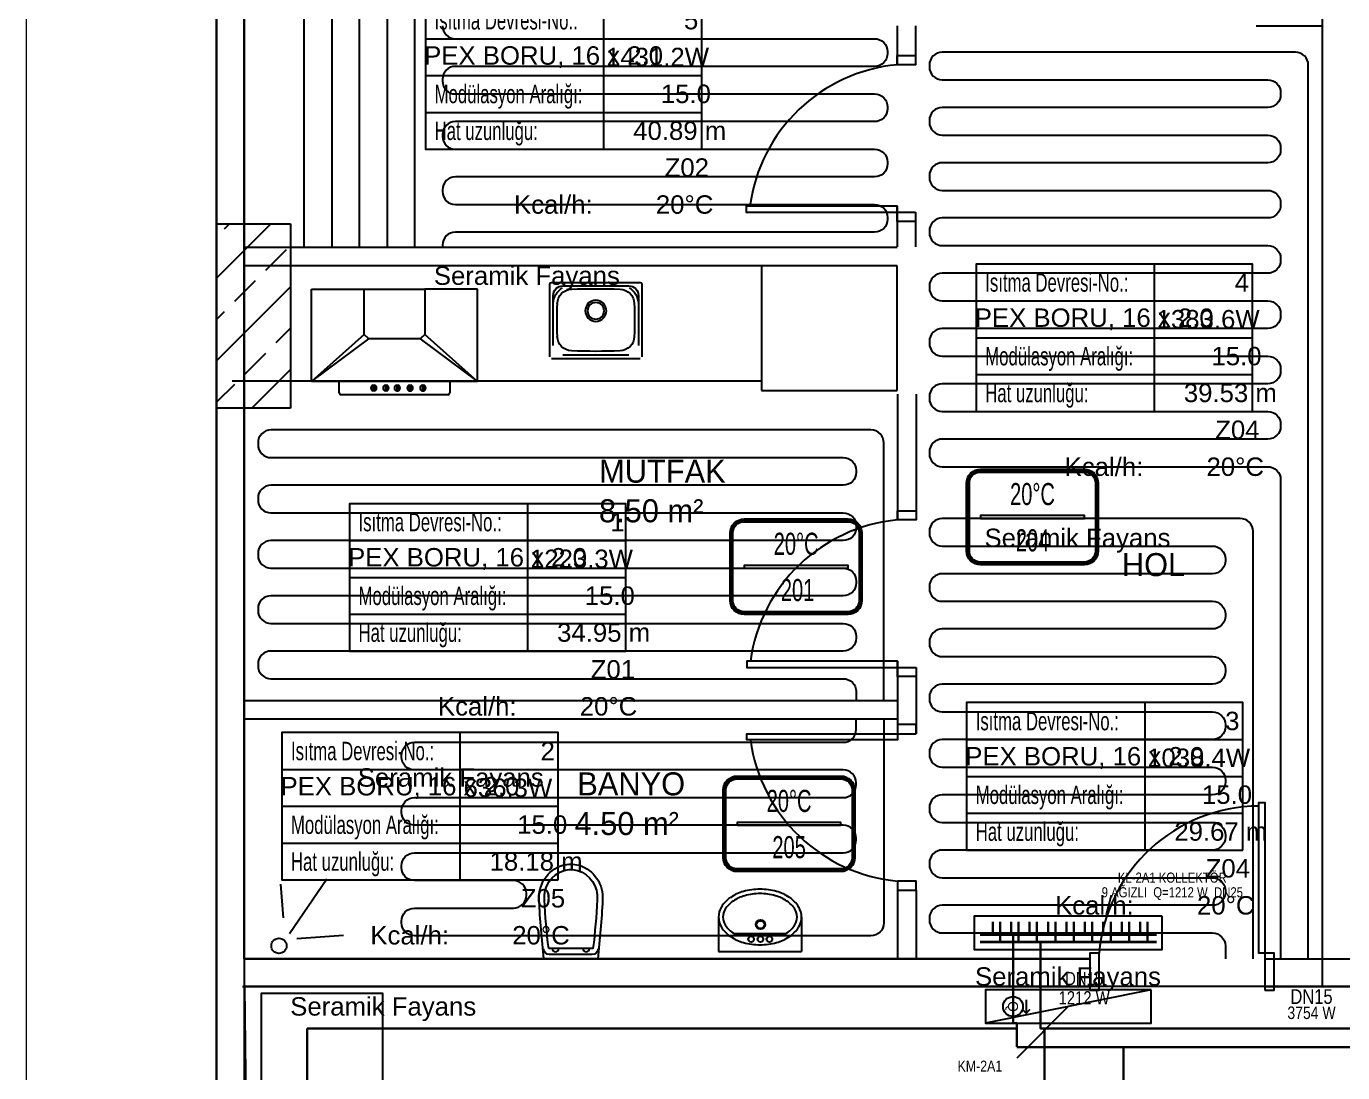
# Model space of a CAD drawing. Header units: centimetres. Extents: x 247996 to 315152, y -468471 to -440326.
# Drawn here: x 286969 to 287683, y -441789 to -441221 of the extents above; entities that cross this region are included whole.
import ezdxf
from ezdxf.enums import TextEntityAlignment as Align

# ---------------------------------------------------------------- set-up
doc = ezdxf.new("R2010")
doc.units = ezdxf.units.CM
doc.linetypes.add('ISITMA DONUS HATTI', pattern=[1.66, 1.57, -0.02, -0.07])
for name, color, linetype, lineweight in [('SCOTT-ANTED', 144, 'CONTINUOUS', 0), ('SCOTT-MTY-ISITMA-CAP', 41, 'CONTINUOUS', 30), ('SCOTT-MTY-ISITMA-DONUS-BORU', 30, 'ISITMA DONUS HATTI', 30), ('SCOTT-MTY-ISITMA-GIDIS-BORU', 10, 'CONTINUOUS', 30)]:
    doc.layers.add(name, color=color, linetype=linetype, lineweight=lineweight)
for name, color, linetype in [('SCOTT-MKDU0', 50, 'CONTINUOUS'), ('SCOTT-MTY-ISIKAYBIMAHAL', 2, 'CONTINUOUS'), ('SCOTT-MTY-KALORIMETRE', 6, 'Continuous'), ('SCOTT-MTY-KOLLETÖR', 7, 'CONTINUOUS'), ('SCOTT-MTY-PEX-BORU', 1, 'CONTINUOUS'), ('SCOTT-MTY-RADYATÖR', 2, 'CONTINUOUS'), ('SCOTT-MTY-SAYAC', 3, 'Continuous'), ('SCOTT-MTY-TES-SAFT', 8, 'Continuous'), ('SCOTT-MTY-VANA', 1, 'Continuous')]:
    doc.layers.add(name, color=color, linetype=linetype)
doc.styles.add('MtXpl_Comic_Sans_MS', font='comic.ttf')
doc.styles.add('MTYCAPLT', font='arial.ttf')
doc.styles.add('ROTAS', font='arial.ttf')

# ---------------------------------------------------------------- blocks, each defined once
blk = doc.blocks.new('T-DOLAP')
blk.add_line((-45, -9), (45, 9))
blk.add_lwpolyline([(-45, -9), (45, -9), (45, 9), (-45, 9)], close=True)
blk = doc.blocks.new('T-KALORIMETRE')
for p, q in [((-10, 0), (-6, 0)), ((6, 0), (10, 0))]:
    blk.add_line(p, q)
blk.add_lwpolyline([(-4, 8), (4, 8), (2, 10), (4, 8), (2, 6)])
blk.add_circle((0, 0), 6)
at = {"style": 'ROTAS'}
blk.add_text('Q', height=6, dxfattribs=at).set_placement((0, 0), align=Align.MIDDLE_CENTER)
blk = doc.blocks.new('MTY-RADYATOR MAHAL0')
at = {"layer": 'SCOTT-MTY-ISIKAYBIMAHAL', "color": 2}
for points in [[(-35.71, 18.44), (-35.71, -18.44, 0.414214), (-28.21, -25.94), (28.21, -25.94, 0.414214), (35.71, -18.44), (35.71, 18.44, 0.414214), (28.21, 25.94), (-28.21, 25.94, 0.414214)], [(-34.21, 18.44), (-34.21, -18.44, 0.414214), (-28.21, -24.44), (28.21, -24.44, 0.414214), (34.21, -18.44), (34.21, 18.44, 0.414214), (28.21, 24.44), (-28.21, 24.44, 0.414214)]]:
    blk.add_lwpolyline(points, format="xyb", close=True, dxfattribs=at)
at = {"layer": 'SCOTT-MTY-ISIKAYBIMAHAL', "color": 4}
for points in [[(-35.21, 18.44), (-35.21, -18.44, 0.414214), (-28.21, -25.44), (28.21, -25.44, 0.414214), (35.21, -18.44), (35.21, 18.44, 0.414214), (28.21, 25.44), (-28.21, 25.44, 0.414214)], [(-34.71, 18.44), (-34.71, -18.44, 0.414214), (-28.21, -24.94), (28.21, -24.94, 0.414214), (34.71, -18.44), (34.71, 18.44, 0.414214), (28.21, 24.94), (-28.21, 24.94, 0.414214)]]:
    blk.add_lwpolyline(points, format="xyb", close=True, dxfattribs=at)
at = {"layer": 'SCOTT-MTY-ISIKAYBIMAHAL', "color": 2}
blk.add_lwpolyline([(-28.21, 0.75), (28.21, 0.75), (28.21, -0.75), (-28.21, -0.75)], close=True, dxfattribs=at)
at = {"layer": 'SCOTT-MTY-ISIKAYBIMAHAL', "color": 1, "style": 'MTYCAPLT', "width": 0.65}
for tag, p in [('MAHAL_001', (-14.86, 29.85)), ('NO_001', (-8.34, 6.72))]:
    blk.add_attdef(tag, p, '', height=12, rotation=359.99998, dxfattribs=at)
at = {"layer": 'SCOTT-MTY-ISIKAYBIMAHAL', "color": 4, "style": 'MTYCAPLT', "width": 0.65}
for tag, p in [('DERECE_001', (-22.83, -18.47)), ('ISIKAYBI_001', (-22.73, -41.1))]:
    blk.add_attdef(tag, p, '', height=12, rotation=359.99998, dxfattribs=at)
blk.add_attdef('ALAN', text='', height=12, rotation=359.99998, dxfattribs=at).set_placement((0, -50), align=Align.MIDDLE_CENTER)
blk = doc.blocks.new('MTY-ETIKET')
at = {"layer": 'SCOTT-MTY-RADYATÖR'}
for p, q in [((2.687, 0), (2.687, 8)), ((-7, 6), (8, 6)), ((-7, 4), (8, 4)), ((-7, 2), (8, 2))]:
    blk.add_line(p, q, dxfattribs=at)
blk.add_lwpolyline([(8, 0), (8, 8), (-7, 8), (-7, 0)], close=True, dxfattribs=at)
at = {"layer": 'SCOTT-MTY-RADYATÖR', "style": 'MTYCAPLT', "width": 0.65}
for s, p in [('Isıtma Devresi-No.:', (-6.5, 7)), ('Modülasyon Aralığı:', (-6.5, 3)), ('Hat uzunluğu:', (-6.5, 1))]:
    blk.add_text(s, height=1, rotation=359.99998, dxfattribs=at).set_placement(p, align=Align.MIDDLE_LEFT)
for tag, p in [('NO1_001', (5.8, 6.5)), ('AR_001', (6.25, 2.5)), ('UZ_001', (6.312, 0.509))]:
    blk.add_attdef(tag, p, '', height=1, rotation=359.99998, dxfattribs=at)
at = {"layer": 'SCOTT-MTY-RADYATÖR', "color": 2, "style": 'MTYCAPLT', "width": 0.65}
for tag, p in [('BORU_001', (-7.069, 4.59)), ('YER_001', (2.898, 4.5))]:
    blk.add_attdef(tag, p, '', height=1, dxfattribs=at)

msp = doc.modelspace()

# ---------------------------------------------------------------- linework, layer by layer
at = {"layer": 'SCOTT-ANTED'}
msp.add_line((286968.52, -440326.55), (286968.52, -447826.55), dxfattribs=at)
at = {"layer": 'SCOTT-MKDU0', "color": 8, "ltscale": 0.03}
for p, q in [((287071.75, -440508.19), (287071.75, -443082.08)), ((287071.75, -443082.08), (287071.75, -440508.19)), ((287071.75, -440527.34), (287071.75, -441742.11)), ((287086.75, -440523.24), (287086.75, -443082.08)), ((287086.75, -440527.29), (287086.75, -441742.11)), ((287086.75, -441727.11), (287086.75, -440527.29)), ((287671.75, -440525.24), (287671.75, -441742.11)), ((287671.75, -440525.29), (287671.75, -441742.11)), ((287671.75, -440525.29), (287671.75, -441727.11)), ((287441.13, -441220.75), (287441.13, -441241.83)), ((287451.13, -441220.75), (287451.13, -441241.83)), ((287671.75, -441220.98), (287635.93, -441220.98)), ((287441.13, -441318.51), (287441.13, -441340.75)), ((287451.13, -441321.83), (287451.13, -441340.75)), ((287071.89, -441357.52), (287101.18, -441328.23)), ((287071.89, -441328.23), (287111.89, -441328.23)), ((287071.89, -441428.23), (287071.89, -441328.23)), ((287076.02, -441330.94), (287078.73, -441328.23)), ((287111.89, -441328.23), (287111.89, -441428.23)), ((287441.13, -441340.98), (287086.75, -441340.98)), ((287098.47, -441353.39), (287109.7, -441342.16)), ((287441.13, -441350.98), (287086.75, -441350.98)), ((287441.13, -441350.98), (287367.51, -441350.98)), ((287367.51, -441350.98), (287367.51, -441418.66)), ((287441.13, -441418.66), (287441.13, -441350.98)), ((287071.89, -441402.42), (287111.89, -441362.42)), ((287081.64, -441370.23), (287092.86, -441359)), ((287123.33, -441363.68), (287151.83, -441363.68)), ((287123.33, -441413.68), (287123.33, -441363.68)), ((287213.33, -441363.68), (287184.83, -441363.68)), ((287213.33, -441413.68), (287213.33, -441363.68)), ((287252.59, -441400.4), (287252.59, -441360.97)), ((287253.59, -441359.97), (287301.59, -441359.97)), ((287259.74, -441361.82), (287295.44, -441361.82)), ((287302.59, -441360.97), (287302.59, -441400.4)), ((287254.44, -441394.25), (287254.44, -441367.12)), ((287300.74, -441367.12), (287300.74, -441394.25)), ((287071.89, -441379.97), (287076.02, -441375.84)), ((287104.09, -441392.68), (287111.89, -441384.87)), ((287151.83, -441388.18), (287123.33, -441413.68)), ((287123.33, -441413.68), (287154.33, -441390.68)), ((287182.33, -441390.68), (287213.33, -441413.68)), ((287213.33, -441413.68), (287184.83, -441388.18)), ((287087.25, -441409.52), (287098.47, -441398.29)), ((287301.59, -441401.4), (287253.59, -441401.4)), ((287295.44, -441399.55), (287259.74, -441399.55)), ((287090.98, -441428.23), (287111.89, -441407.32)), ((287071.89, -441424.87), (287081.64, -441415.13)), ((287367.51, -441413.66), (287080.24, -441413.66)), ((287367.51, -441413.66), (287080.24, -441413.66)), ((287213.33, -441413.68), (287123.33, -441413.68)), ((287138.31, -441419.98), (287138.31, -441413.68)), ((287156.78, -441415.73), (287156.78, -441418.3)), ((287156.78, -441415.73), (287157.39, -441415.73)), ((287157.39, -441415.73), (287157.39, -441418.3)), ((287163.36, -441415.73), (287163.36, -441418.3)), ((287163.36, -441415.73), (287163.98, -441415.73)), ((287163.98, -441415.73), (287163.98, -441418.3)), ((287169.51, -441415.73), (287169.51, -441418.3)), ((287169.51, -441415.73), (287170.13, -441415.73)), ((287170.13, -441415.73), (287170.13, -441418.3)), ((287176.5, -441415.73), (287176.5, -441418.3)), ((287176.5, -441415.73), (287177.12, -441415.73)), ((287177.12, -441415.73), (287177.12, -441418.3)), ((287183.5, -441415.73), (287183.5, -441418.3)), ((287183.5, -441415.73), (287184.12, -441415.73)), ((287184.12, -441415.73), (287184.12, -441418.3)), ((287198.31, -441413.68), (287198.31, -441419.98)), ((287441.4, -441413.66), (287441.13, -441413.66)), ((287441.4, -441413.66), (287441.13, -441413.66)), ((287197.31, -441420.98), (287139.31, -441420.98)), ((287156.78, -441418.3), (287156.78, -441418.81)), ((287157.39, -441418.81), (287156.78, -441418.81)), ((287157.39, -441418.3), (287157.39, -441418.81)), ((287163.36, -441418.3), (287163.36, -441418.81)), ((287163.98, -441418.81), (287163.36, -441418.81)), ((287163.98, -441418.3), (287163.98, -441418.81)), ((287169.51, -441418.3), (287169.51, -441418.81)), ((287169.51, -441418.81), (287170.13, -441418.81)), ((287170.13, -441418.3), (287170.13, -441418.81)), ((287176.5, -441418.3), (287176.5, -441418.8)), ((287176.5, -441418.81), (287177.12, -441418.81)), ((287177.12, -441418.3), (287177.12, -441418.81)), ((287183.5, -441418.3), (287183.5, -441418.8)), ((287183.5, -441418.81), (287184.12, -441418.81)), ((287184.12, -441418.3), (287184.12, -441418.81)), ((287367.51, -441418.66), (287441.13, -441418.66)), ((287441.4, -441420.7), (287441.4, -441488.91)), ((287451.4, -441420.7), (287451.4, -441488.91)), ((287111.89, -441428.23), (287071.89, -441428.23)), ((287441.4, -441565.59), (287441.4, -441608.23)), ((287451.4, -441568.91), (287451.4, -441604.92)), ((287441.4, -441587.11), (287086.75, -441587.11)), ((287441.4, -441597.11), (287086.75, -441597.11)), ((287108.15, -441704.94), (287106.73, -441686.57)), ((287111.4, -441713.36), (287131.6, -441683.79)), ((287441.4, -441689.92), (287441.4, -441727.11)), ((287451.4, -441689.92), (287451.4, -441727.11)), ((287344.19, -441704.42), (287344.19, -441723.07)), ((287389.22, -441704.42), (287389.22, -441723.07)), ((287115.29, -441716.15), (287140.66, -441714.19)), ((287352.65, -441713.44), (287380.75, -441713.44)), ((287344.19, -441723.07), (287389.22, -441723.07)), ((287086.75, -441727.11), (287545.69, -441727.11)), ((287545.69, -441727.11), (287086.75, -441727.11)), ((287640.69, -441727.11), (287717.82, -441727.11)), ((287085.84, -441742.11), (287545.69, -441742.11)), ((288641.4, -441742.11), (287086.96, -441742.11)), ((287086.96, -441742.11), (287101.89, -443053.17)), ((287640.69, -441742.11), (287717.82, -441742.11))]:
    msp.add_line(p, q, dxfattribs=at)
for points in [[(287451.13, -441236.83), (287451.13, -441241.83), (287441.13, -441241.83), (287441.13, -441236.83), (287451.13, -441236.83)], [(287451.13, -441321.83), (287451.13, -441326.83), (287441.13, -441326.83), (287441.13, -441321.83), (287451.13, -441321.83)], [(287451.4, -441483.91), (287451.4, -441488.91), (287441.4, -441488.91), (287441.4, -441483.91), (287451.4, -441483.91)], [(287451.4, -441568.91), (287451.4, -441573.91), (287441.4, -441573.91), (287441.4, -441568.91), (287451.4, -441568.91)], [(287451.4, -441604.92), (287451.4, -441599.92), (287441.4, -441599.92), (287441.4, -441604.92), (287451.4, -441604.92)], [(287451.4, -441689.92), (287451.4, -441684.92), (287441.4, -441684.92), (287441.4, -441689.92), (287451.4, -441689.92)], [(287545.69, -441744.11), (287550.69, -441744.11), (287550.69, -441724.11), (287545.69, -441724.11), (287545.69, -441744.11)], [(287545.69, -441744.11), (287550.69, -441744.11), (287550.69, -441724.11), (287545.69, -441724.11), (287545.69, -441744.11)], [(287545.69, -441744.11), (287550.69, -441744.11), (287550.69, -441724.11), (287545.69, -441724.11), (287545.69, -441744.11)], [(287640.69, -441744.11), (287645.69, -441744.11), (287645.69, -441724.11), (287640.69, -441724.11), (287640.69, -441744.11)], [(287640.69, -441744.11), (287645.69, -441744.11), (287645.69, -441724.11), (287640.69, -441724.11), (287640.69, -441744.11)], [(287640.69, -441744.11), (287645.69, -441744.11), (287645.69, -441724.11), (287640.69, -441724.11), (287640.69, -441744.11)]]:
    msp.add_lwpolyline(points, dxfattribs=at)
for points in [[(287441.13, -441321.83), (287441.13, -441318.51), (287359.26, -441318.51), (287359.26, -441321.83)], [(287441.4, -441568.91), (287441.4, -441565.59), (287359.53, -441565.59), (287359.53, -441568.91)], [(287441.4, -441604.92), (287441.4, -441608.23), (287359.53, -441608.23), (287359.53, -441604.92)], [(287640.69, -441724.11), (287637.38, -441724.11), (287637.38, -441642.25), (287640.69, -441642.25)], [(287640.69, -441724.11), (287637.38, -441724.11), (287637.38, -441642.25), (287640.69, -441642.25)], [(287640.69, -441724.11), (287637.38, -441724.11), (287637.38, -441642.25), (287640.69, -441642.25)]]:
    msp.add_lwpolyline(points, close=True, dxfattribs=at)
for points in [[(287249.44, -441727.11, -0.01664), (287246.83, -441695.28, -0.351622), (287259.61, -441676.36, -0.068714), (287264.03, -441675.75, -0.068714), (287268.46, -441676.36, -0.351622), (287281.24, -441695.28, -0.01664), (287278.62, -441727.11)], [(287252.01, -441721.55, -0.016866), (287249.7, -441695.09, -0.351778), (287260.43, -441679.13, -0.068022), (287264.03, -441678.63, -0.068022), (287267.64, -441679.13, -0.351778), (287278.37, -441695.09, -0.016866), (287276.05, -441721.55)]]:
    msp.add_lwpolyline(points, format="xyb", close=True, dxfattribs=at)
msp.add_lwpolyline([(287278.9, -441721.67, -0.389191), (287275.56, -441724.74), (287264.03, -441724.74), (287252.51, -441724.74, -0.389191), (287249.16, -441721.67, -0.389191)], format="xyb", dxfattribs=at)
for centre, radius in [((287366.95, -441708.53), 2.52), ((287366.95, -441708.53), 2.12), ((287105.64, -441720.06, 51), 4.14), ((287361.85, -441716.47), 1.56), ((287366.9, -441716.47), 1.56), ((287371.82, -441716.47), 1.56)]:
    msp.add_circle(centre, radius, dxfattribs=at)
for centre, radius, start, end in [((287449.36, -441330.39), 88.95, 95.30809, 172.32526), ((287157.06, -441417.29), 1.54, 100.57538, 259.46205), ((287157.06, -441417.29), 1.54, 282.6235, 77.37669), ((287163.64, -441417.29), 1.54, 100.57538, 259.46205), ((287163.64, -441417.29), 1.54, 282.6235, 77.37669), ((287169.79, -441417.29), 1.54, 100.57538, 259.46205), ((287169.79, -441417.29), 1.54, 282.6235, 77.37669), ((287176.79, -441417.29), 1.54, 100.57538, 259.46205), ((287176.79, -441417.29), 1.54, 282.6235, 77.37669), ((287183.78, -441417.29), 1.54, 100.57538, 259.46205), ((287183.78, -441417.29), 1.54, 282.6235, 77.37669), ((287139.31, -441419.98), 1, 180, 270), ((287197.31, -441419.98), 1, 270, 0), ((287449.63, -441577.47), 88.95, 95.30809, 172.32526), ((287449.63, -441596.36), 88.95, 187.67474, 264.69191), ((287637.94, -441731.78), 87.59, 90.36866, 174.98091), ((287637.94, -441731.78), 87.59, 90.36866, 174.98091), ((287637.94, -441731.78), 87.59, 90.36866, 174.98091), ((287360.35, -441708.03), 17.19, 123.83466, 148.28659), ((287364.19, -441713.75), 24.08, 105.51757, 123.83466), ((287364.19, -441713.75), 21.68, 105.51757, 123.83466), ((287366.7, -441722.8), 33.47, 90, 105.51757), ((287366.7, -441722.8), 31.07, 90, 105.51757), ((287366.7, -441722.8), 33.47, 74.48243, 90), ((287366.7, -441722.8), 31.07, 74.48243, 90), ((287369.21, -441713.75), 21.68, 56.16534, 74.48243), ((287369.21, -441713.75), 24.08, 56.16534, 74.48243), ((287373.05, -441708.03), 17.19, 31.71341, 56.16534), ((287354.51, -441704.42), 10.33, 148.28659, 180), ((287354.51, -441704.42), 7.93, 148.28659, 180), ((287360.35, -441708.03), 14.8, 123.83466, 148.28659), ((287373.05, -441708.03), 14.8, 31.71341, 56.16534), ((287378.89, -441704.42), 7.93, 0, 31.71341), ((287378.89, -441704.42), 10.33, 0, 31.71341), ((287354.51, -441704.42), 10.33, 180, 211.71341), ((287354.51, -441704.42), 7.93, 180, 211.71341), ((287360.35, -441700.81), 14.8, 211.71341, 238.62326), ((287373.05, -441700.81), 14.8, 301.37674, 328.28659), ((287378.89, -441704.42), 7.93, 328.28659, 0), ((287378.89, -441704.42), 10.33, 328.28659, 0), ((287360.35, -441700.81), 17.19, 211.71341, 236.16534), ((287364.19, -441695.09), 24.08, 236.16534, 254.48243), ((287369.21, -441695.09), 24.08, 285.51757, 303.83466), ((287373.05, -441700.81), 17.19, 303.83466, 328.28659), ((287255.73, -441721.55), 1.78, 180, 0), ((287272.34, -441721.55), 1.78, 180, 0), ((287366.7, -441686.04), 33.47, 254.48243, 270), ((287366.7, -441686.04), 33.47, 270, 285.51757)]:
    msp.add_arc(centre, radius, start, end, dxfattribs=at)
at = {"layer": 'SCOTT-MKDU0', "color": 8, "ltscale": 0.03, "extrusion": (0, 0, -1)}
for centre, major_axis, start_param, end_param in [((287253.59, -441360.97), (0.707, 0.707), 3.926991, 5.497787), ((287259.74, -441367.12), (-3.75, 3.75), 5.497787, 7.068583), ((287264.58, -441371.64), (-7.14, 7.14), 5.524757, 6.541187), ((287264.7, -441371.65), (-5.66, 5.66), 5.524757, 7.028844), ((287277.59, -441695.65), (332.25, 0), 4.67265, 4.752129), ((287290.47, -441371.65), (-5.66, 5.66), 0.825137, 2.329224), ((287295.44, -441367.12), (3.75, 3.75), -0.785398, 0.785398), ((287290.59, -441371.64), (7.14, 7.14), -0.258001, 0.758428), ((287301.59, -441360.97), (0.707, 0.707), -0.785398, 0.785398), ((287588.84, -441380.4), (-234.94, 234.94), 5.470817, 5.524757), ((287277.59, -441375.4), (-4.07, 4.07), 3.926991, 10.210176), ((287277.59, -441375.4), (-3.18, 3.18), 3.926991, 10.210176), ((286966.34, -441380.4), (234.94, 234.94), 0.758428, 0.812368), ((287264.7, -441389.14), (5.66, 5.66), 2.395934, 3.900021), ((287290.47, -441389.14), (5.66, 5.66), 0.812368, 2.316455), ((287277.59, -441065.15), (332.25, 0), 1.531058, 1.610536)]:
    msp.add_ellipse(centre, major_axis=major_axis, ratio=1, start_param=start_param, end_param=end_param, dxfattribs=at)
at = {"layer": 'SCOTT-MKDU0', "color": 8, "ltscale": 0.03, "invisible_edges": 1}
for points in [[(287184.83, -441388.18), (287151.83, -441388.18), (287151.83, -441363.68), (287184.83, -441363.68)], [(287151.83, -441388.18), (287184.83, -441388.18), (287182.33, -441390.68), (287154.33, -441390.68)]]:
    msp.add_3dface(points, dxfattribs=at)
at = {"layer": 'SCOTT-MTY-ISITMA-DONUS-BORU'}
for points in [[(287493, -441707), (287493, -441714)], [(287503, -441707), (287503, -441714)], [(287513, -441707), (287513, -441714)], [(287523, -441707), (287523, -441714)], [(287533, -441707), (287533, -441714)], [(287543, -441707), (287543, -441714)], [(287553, -441707), (287553, -441714)], [(287563, -441707), (287563, -441714)], [(287573, -441707), (287573, -441714)], [(287504, -441744), (287504, -441714)], [(287504, -441762), (287504, -441744)], [(287129, -441890), (287121, -441890), (287121, -441765), (287506, -441765)], [(287506, -441765), (287506, -441762), (287504, -441762)], [(287506, -441765), (287506, -441775), (287564, -441775)], [(287564, -441775), (287564, -441873)], [(287564, -441775), (287794, -441775)]]:
    msp.add_lwpolyline(points, dxfattribs=at)
at = {"layer": 'SCOTT-MTY-ISITMA-DONUS-BORU', "const_width": 1.6}
msp.add_lwpolyline([(287582, -441714), (287486, -441714)], dxfattribs=at)
at = {"layer": 'SCOTT-MTY-ISITMA-GIDIS-BORU'}
for points in [[(287497, -441707), (287497, -441718)], [(287507, -441707), (287507, -441718)], [(287517, -441707), (287517, -441718)], [(287527, -441707), (287527, -441718)], [(287537, -441707), (287537, -441718)], [(287547, -441707), (287547, -441718)], [(287557, -441707), (287557, -441718)], [(287567, -441707), (287567, -441718)], [(287577, -441707), (287577, -441718)], [(287519, -441744), (287519, -441718)], [(287519, -441762), (287519, -441744)], [(287521, -441765), (287519, -441765), (287519, -441762)], [(287521, -441870), (287521, -441765)], [(287521, -441765), (287811, -441765)]]:
    msp.add_lwpolyline(points, dxfattribs=at)
at = {"layer": 'SCOTT-MTY-ISITMA-GIDIS-BORU', "const_width": 1.6}
msp.add_lwpolyline([(287582, -441718), (287486, -441718)], dxfattribs=at)
at = {"layer": 'SCOTT-MTY-KALORIMETRE'}
msp.add_line((287534, -441753), (287506, -441781), dxfattribs=at)
at = {"layer": 'SCOTT-MTY-KOLLETÖR'}
msp.add_lwpolyline([(287585, -441704), (287483, -441704), (287483, -441722), (287585, -441722)], close=True, dxfattribs=at)
at = {"layer": 'SCOTT-MTY-PEX-BORU'}
for points in [[(287119.39, -441340.98), (287119.39, -440541.58, -0.414214)], [(287149.39, -441340.98), (287149.39, -440813.14, -0.414214)], [(287179.39, -441340.98), (287179.39, -441084.7, -0.414214)], [(287194.39, -441220.7, 0.414214), (287201.39, -441227.7), (287428.89, -441227.7, -0.414214), (287435.89, -441234.7), (287435.89, -441235.7, -0.414214), (287428.89, -441242.7), (287201.39, -441242.7, 0.414214), (287194.39, -441249.7), (287194.39, -441250.7, 0.414214), (287201.39, -441257.7), (287428.89, -441257.7, -0.414214), (287435.89, -441264.7), (287435.89, -441265.7, -0.414214), (287428.89, -441272.7), (287201.39, -441272.7, 0.414214), (287194.39, -441279.7), (287194.39, -441280.7, 0.414214), (287201.39, -441287.7), (287428.89, -441287.7, -0.414214), (287435.89, -441294.7), (287435.89, -441295.7, -0.414214), (287428.89, -441302.7), (287201.39, -441302.7, 0.414214), (287194.39, -441309.7), (287194.39, -441310.7, 0.414214), (287201.39, -441317.7), (287428.89, -441317.7, -0.414214), (287435.89, -441324.7), (287435.89, -441325.7, -0.414214), (287428.89, -441332.7), (287201.39, -441332.7, 0.414214), (287194.39, -441339.7), (287194.39, -441340.98)], [(287664.25, -441727.11), (287664.25, -441242.01, 0.414214), (287657.25, -441235.01), (287465.63, -441235.01, 0.414214), (287458.63, -441242.01), (287458.63, -441243.01, 0.414214), (287465.63, -441250.01), (287642.25, -441250.01, -0.414214), (287649.25, -441257.01), (287649.25, -441258.01, -0.414214), (287642.25, -441265.01), (287465.63, -441265.01, 0.414214), (287458.63, -441272.01), (287458.63, -441273.01, 0.414214), (287465.63, -441280.01), (287642.25, -441280.01, -0.414214), (287649.25, -441287.01), (287649.25, -441288.01, -0.414214), (287642.25, -441295.01), (287465.63, -441295.01, 0.414214), (287458.63, -441302.01), (287458.63, -441303.01, 0.414214), (287465.63, -441310.01), (287642.25, -441310.01, -0.414214), (287649.25, -441317.01), (287649.25, -441318.01, -0.414214), (287642.25, -441325.01), (287465.63, -441325.01, 0.414214), (287458.63, -441332.01), (287458.63, -441333.01, 0.414214), (287465.63, -441340.01), (287642.25, -441340.01, -0.414214), (287649.25, -441347.01), (287649.25, -441348.01, -0.414214), (287642.25, -441355.01), (287465.63, -441355.01, 0.414214), (287458.63, -441362.01), (287458.63, -441363.01, 0.414214), (287465.63, -441370.01), (287642.25, -441370.01, -0.414214), (287649.25, -441377.01), (287649.25, -441378.01, -0.414214), (287642.25, -441385.01), (287465.63, -441385.01, 0.414214), (287458.63, -441392.01), (287458.63, -441393.01, 0.414214), (287465.63, -441400.01), (287642.25, -441400.01, -0.414214), (287649.25, -441407.01), (287649.25, -441408.01, -0.414214), (287642.25, -441415.01), (287465.63, -441415.01, 0.414214), (287458.63, -441422.01), (287458.63, -441423.01, 0.414214), (287465.63, -441430.01), (287642.25, -441430.01, -0.414214), (287649.25, -441437.01), (287649.25, -441438.01, -0.414214), (287642.25, -441445.01), (287465.63, -441445.01, 0.414214), (287458.63, -441452.01), (287458.63, -441453.01, 0.414214), (287465.63, -441460.01), (287642.25, -441460.01, -0.414214), (287649.25, -441467.01), (287649.25, -441727.11)], [(287433.9, -441586.91), (287433.9, -441447.07, 0.414214), (287426.9, -441440.07), (287101.25, -441440.07, 0.414214), (287094.25, -441447.07), (287094.25, -441448.07, 0.414214), (287101.25, -441455.07), (287411.9, -441455.07, -0.414214), (287418.9, -441462.07), (287418.9, -441463.07, -0.414214), (287411.9, -441470.07), (287101.25, -441470.07, 0.414214), (287094.25, -441477.07), (287094.25, -441478.07, 0.414214), (287101.25, -441485.07), (287411.9, -441485.07, -0.414214), (287418.9, -441492.07), (287418.9, -441493.07, -0.414214), (287411.9, -441500.07), (287101.25, -441500.07, 0.414214), (287094.25, -441507.07), (287094.25, -441508.07, 0.414214), (287101.25, -441515.07), (287411.9, -441515.07, -0.414214), (287418.9, -441522.07), (287418.9, -441523.07, -0.414214), (287411.9, -441530.07), (287101.25, -441530.07, 0.414214), (287094.25, -441537.07), (287094.25, -441538.07, 0.414214), (287101.25, -441545.07), (287411.9, -441545.07, -0.414214), (287418.9, -441552.07), (287418.9, -441553.07, -0.414214), (287411.9, -441560.07), (287101.25, -441560.07, 0.414214), (287094.25, -441567.07), (287094.25, -441568.07, 0.414214), (287101.25, -441575.07), (287411.9, -441575.07, -0.414214), (287418.9, -441582.07), (287418.9, -441586.91)], [(287634.25, -441727.11), (287634.25, -441495.08, 0.414214), (287627.25, -441488.08), (287465.63, -441488.08, 0.414214), (287458.63, -441495.08), (287458.63, -441496.08, 0.414214), (287465.63, -441503.08), (287612.25, -441503.08, -0.414214), (287619.25, -441510.08), (287619.25, -441511.08, -0.414214), (287612.25, -441518.08), (287465.63, -441518.08, 0.414214), (287458.63, -441525.08), (287458.63, -441526.08, 0.414214), (287465.63, -441533.08), (287612.25, -441533.08, -0.414214), (287619.25, -441540.08), (287619.25, -441541.08, -0.414214), (287612.25, -441548.08), (287465.63, -441548.08, 0.414214), (287458.63, -441555.08), (287458.63, -441556.08, 0.414214), (287465.63, -441563.08), (287612.25, -441563.08, -0.414214), (287619.25, -441570.08), (287619.25, -441571.08, -0.414214), (287612.25, -441578.08), (287465.63, -441578.08, 0.414214), (287458.63, -441585.08), (287458.63, -441586.08, 0.414214), (287465.63, -441593.08), (287612.25, -441593.08, -0.414214), (287619.25, -441600.08), (287619.25, -441601.08, -0.414214), (287612.25, -441608.08), (287465.63, -441608.08, 0.414214), (287458.63, -441615.08), (287458.63, -441616.08, 0.414214), (287465.63, -441623.08), (287612.25, -441623.08, -0.414214), (287619.25, -441630.08), (287619.25, -441631.08, -0.414214), (287612.25, -441638.08), (287465.63, -441638.08, 0.414214), (287458.63, -441645.08), (287458.63, -441646.08, 0.414214), (287465.63, -441653.08), (287612.25, -441653.08, -0.414214), (287619.25, -441660.08), (287619.25, -441661.08, -0.414214), (287612.25, -441668.08), (287465.63, -441668.08, 0.414214), (287458.63, -441675.08), (287458.63, -441676.08, 0.414214), (287465.63, -441683.08), (287612.25, -441683.08, -0.414214), (287619.25, -441690.08), (287619.25, -441691.08, -0.414214), (287612.25, -441698.08), (287465.63, -441698.08, 0.414214), (287458.63, -441705.08), (287458.63, -441706.08, 0.414214), (287465.63, -441713.08), (287612.25, -441713.08, -0.414214), (287619.25, -441720.08), (287619.25, -441727.11)], [(287433.9, -441597.11), (287433.9, -441707.61, -0.414214), (287426.9, -441714.61), (287179.13, -441714.61, -0.414214), (287172.13, -441707.61), (287172.13, -441706.61, -0.414214), (287179.13, -441699.61), (287232.89, -441699.61, 0.414214), (287239.89, -441692.61), (287239.89, -441691.61, 0.414214), (287232.89, -441684.61), (287179.13, -441684.61, -0.414214), (287172.13, -441677.61), (287172.13, -441676.61, -0.414214), (287179.13, -441669.61), (287411.9, -441669.61, 0.414214), (287418.9, -441662.61), (287418.9, -441661.61, 0.414214), (287411.9, -441654.61), (287179.13, -441654.61, -0.414214), (287172.13, -441647.61), (287172.13, -441646.61, -0.414214), (287179.13, -441639.61), (287411.9, -441639.61, 0.414214), (287418.9, -441632.61), (287418.9, -441631.61, 0.414214), (287411.9, -441624.61), (287179.13, -441624.61, -0.414214), (287172.13, -441617.61), (287172.13, -441616.61, -0.414214), (287179.13, -441609.61), (287411.9, -441609.61, 0.414214), (287418.9, -441602.61), (287418.9, -441597.11)]]:
    msp.add_lwpolyline(points, format="xyb", dxfattribs=at)
for points in [[(287134.39, -440796.58), (287134.39, -441340.98)], [(287164.39, -441068.14), (287164.39, -441340.98)]]:
    msp.add_lwpolyline(points, dxfattribs=at)
at = {"layer": 'SCOTT-MTY-TES-SAFT'}
msp.add_lwpolyline([(287096, -441940), (287162, -441940), (287162, -441746), (287096, -441746)], close=True, dxfattribs=at)

# ---------------------------------------------------------------- block references
at = {"layer": 'SCOTT-MTY-KALORIMETRE', "xscale": 0.9, "yscale": 0.9, "rotation": 270}
msp.add_blockref('T-KALORIMETRE', (287504, -441753), dxfattribs=at)
at = {"layer": 'SCOTT-MTY-SAYAC', "rotation": 180}
msp.add_blockref('T-DOLAP', (287534, -441753), dxfattribs=at)
at = {"layer": 'SCOTT-MTY-VANA'}
ref = msp.add_blockref('MTY-ETIKET', (287255.1, -441287.7), dxfattribs=dict(at, xscale=10, yscale=10))
ref.add_attrib('UZ_001', '40.89 m', (287297.88, -441282.63), dxfattribs={"layer": 'SCOTT-MTY-RADYATÖR', "height": 10, "rotation": 359.99998, "style": 'MTYCAPLT'})
ref.add_attrib('AR_001', '15.0', (287312.86, -441262.63), dxfattribs={"layer": 'SCOTT-MTY-RADYATÖR', "height": 10, "rotation": 359.99998, "style": 'MTYCAPLT'})
ref.add_attrib('NO1_001', '5', (287325.42, -441222.61), dxfattribs={"layer": 'SCOTT-MTY-RADYATÖR', "height": 10, "rotation": 359.99998, "style": 'MTYCAPLT'})
ref.add_attrib('BORU_001', 'PEX BORU, 16 x 2.0', (287184.41, -441241.8), dxfattribs={"layer": 'SCOTT-MTY-RADYATÖR', "height": 10, "style": 'MTYCAPLT'})
ref.add_attrib('NO_001', 'Z02', (287314.93, -441302.63), dxfattribs={"layer": 'SCOTT-MTY-RADYATÖR', "height": 10, "style": 'MTYCAPLT'})
ref.add_attrib('DERECE_001', '20%%DC', (287310.17, -441322.7), dxfattribs={"layer": 'SCOTT-MTY-RADYATÖR', "height": 10, "style": 'MTYCAPLT'})
ref.add_attrib('KCAL/H:_001', 'Kcal/h:', (287233.18, -441322.7), dxfattribs={"layer": 'SCOTT-MTY-RADYATÖR', "height": 10, "style": 'MTYCAPLT'})
ref.add_attrib('MALZEMECINSI_001', 'Seramik Fayans', (287189.69, -441361.31), dxfattribs={"layer": 'SCOTT-MTY-RADYATÖR', "height": 10, "style": 'MTYCAPLT'})
ref.add_attrib('YER_001', '1431.2W', (287283.12, -441242.63), dxfattribs={"layer": 'SCOTT-MTY-RADYATÖR', "height": 10, "style": 'MTYCAPLT'})
ref = msp.add_blockref('MTY-ETIKET', (287553.94, -441430.01), dxfattribs=dict(at, xscale=10, yscale=10))
ref.add_attrib('UZ_001', '39.53 m', (287596.71, -441424.94), dxfattribs={"layer": 'SCOTT-MTY-RADYATÖR', "height": 10, "rotation": 359.99998, "style": 'MTYCAPLT'})
ref.add_attrib('AR_001', '15.0', (287611.7, -441404.95), dxfattribs={"layer": 'SCOTT-MTY-RADYATÖR', "height": 10, "rotation": 359.99998, "style": 'MTYCAPLT'})
ref.add_attrib('NO1_001', '4', (287624.33, -441365.01), dxfattribs={"layer": 'SCOTT-MTY-RADYATÖR', "height": 10, "rotation": 359.99998, "style": 'MTYCAPLT'})
ref.add_attrib('BORU_001', 'PEX BORU, 16 x 2.0', (287483.25, -441384.11), dxfattribs={"layer": 'SCOTT-MTY-RADYATÖR', "height": 10, "style": 'MTYCAPLT'})
ref.add_attrib('NO_001', 'Z04', (287613.73, -441444.95), dxfattribs={"layer": 'SCOTT-MTY-RADYATÖR', "height": 10, "style": 'MTYCAPLT'})
ref.add_attrib('DERECE_001', '20%%DC', (287609.01, -441465.01), dxfattribs={"layer": 'SCOTT-MTY-RADYATÖR', "height": 10, "style": 'MTYCAPLT'})
ref.add_attrib('KCAL/H:_001', 'Kcal/h:', (287532.01, -441465.01), dxfattribs={"layer": 'SCOTT-MTY-RADYATÖR', "height": 10, "style": 'MTYCAPLT'})
ref.add_attrib('MALZEMECINSI_001', 'Seramik Fayans', (287488.53, -441503.63), dxfattribs={"layer": 'SCOTT-MTY-RADYATÖR', "height": 10, "style": 'MTYCAPLT'})
ref.add_attrib('YER_001', '1383.6W', (287581.95, -441384.94), dxfattribs={"layer": 'SCOTT-MTY-RADYATÖR', "height": 10, "style": 'MTYCAPLT'})
ref = msp.add_blockref('MTY-RADYATOR MAHAL0', (287514.52, -441487.33), dxfattribs=dict(at, xscale=-1, rotation=180))
ref.add_attrib('DERECE_001', '20%%DC', (287502.4, -441480.86), dxfattribs={"layer": 'SCOTT-MTY-ISIKAYBIMAHAL', "color": 4, "height": 12, "rotation": 0.00002, "style": 'MTYCAPLT', "width": 0.65})
ref.add_attrib('NO_001', '204', (287505.53, -441505.97), dxfattribs={"layer": 'SCOTT-MTY-ISIKAYBIMAHAL', "color": 1, "height": 12, "rotation": 0.00002, "style": 'MTYCAPLT', "width": 0.65})
ref = msp.add_blockref('MTY-ETIKET', (287213.82, -441560.07), dxfattribs=dict(at, xscale=10, yscale=10))
ref.add_attrib('UZ_001', '34.95 m', (287256.59, -441555), dxfattribs={"layer": 'SCOTT-MTY-RADYATÖR', "height": 10, "rotation": 359.99998, "style": 'MTYCAPLT'})
ref.add_attrib('AR_001', '15.0', (287271.58, -441535.01), dxfattribs={"layer": 'SCOTT-MTY-RADYATÖR', "height": 10, "rotation": 359.99998, "style": 'MTYCAPLT'})
ref.add_attrib('NO1_001', '1', (287285.44, -441495.09), dxfattribs={"layer": 'SCOTT-MTY-RADYATÖR', "height": 10, "rotation": 359.99998, "style": 'MTYCAPLT'})
ref.add_attrib('BORU_001', 'PEX BORU, 16 x 2.0', (287143.13, -441514.17), dxfattribs={"layer": 'SCOTT-MTY-RADYATÖR', "height": 10, "style": 'MTYCAPLT'})
ref.add_attrib('NO_001', 'Z01', (287274.84, -441575.01), dxfattribs={"layer": 'SCOTT-MTY-RADYATÖR', "height": 10, "style": 'MTYCAPLT'})
ref.add_attrib('DERECE_001', '20%%DC', (287268.89, -441595.07), dxfattribs={"layer": 'SCOTT-MTY-RADYATÖR', "height": 10, "style": 'MTYCAPLT'})
ref.add_attrib('KCAL/H:_001', 'Kcal/h:', (287191.89, -441595.07), dxfattribs={"layer": 'SCOTT-MTY-RADYATÖR', "height": 10, "style": 'MTYCAPLT'})
ref.add_attrib('MALZEMECINSI_001', 'Seramik Fayans', (287148.41, -441633.69), dxfattribs={"layer": 'SCOTT-MTY-RADYATÖR', "height": 10, "style": 'MTYCAPLT'})
ref.add_attrib('YER_001', '1223.3W', (287241.83, -441515), dxfattribs={"layer": 'SCOTT-MTY-RADYATÖR', "height": 10, "style": 'MTYCAPLT'})
ref = msp.add_blockref('MTY-RADYATOR MAHAL0', (287386.24, -441514.32), dxfattribs=dict(at, xscale=-1, rotation=180))
ref.add_attrib('DERECE_001', '20%%DC', (287374.13, -441507.85), dxfattribs={"layer": 'SCOTT-MTY-ISIKAYBIMAHAL', "color": 4, "height": 12, "rotation": 0.00002, "style": 'MTYCAPLT', "width": 0.65})
ref.add_attrib('NO_001', '201', (287377.99, -441532.97), dxfattribs={"layer": 'SCOTT-MTY-ISIKAYBIMAHAL', "color": 1, "height": 12, "rotation": 0.00002, "style": 'MTYCAPLT', "width": 0.65})
ref = msp.add_blockref('MTY-ETIKET', (287548.77, -441668.08), dxfattribs=dict(at, xscale=10, yscale=10))
ref.add_attrib('UZ_001', '29.67 m', (287591.55, -441663.01), dxfattribs={"layer": 'SCOTT-MTY-RADYATÖR', "height": 10, "rotation": 359.99998, "style": 'MTYCAPLT'})
ref.add_attrib('AR_001', '15.0', (287606.54, -441643.01), dxfattribs={"layer": 'SCOTT-MTY-RADYATÖR', "height": 10, "rotation": 359.99998, "style": 'MTYCAPLT'})
ref.add_attrib('NO1_001', '3', (287619.14, -441603.01), dxfattribs={"layer": 'SCOTT-MTY-RADYATÖR', "height": 10, "rotation": 359.99998, "style": 'MTYCAPLT'})
ref.add_attrib('BORU_001', 'PEX BORU, 16 x 2.0', (287478.08, -441622.18), dxfattribs={"layer": 'SCOTT-MTY-RADYATÖR', "height": 10, "style": 'MTYCAPLT'})
ref.add_attrib('NO_001', 'Z04', (287608.57, -441683.01), dxfattribs={"layer": 'SCOTT-MTY-RADYATÖR', "height": 10, "style": 'MTYCAPLT'})
ref.add_attrib('DERECE_001', '20%%DC', (287603.84, -441703.08), dxfattribs={"layer": 'SCOTT-MTY-RADYATÖR', "height": 10, "style": 'MTYCAPLT'})
ref.add_attrib('KCAL/H:_001', 'Kcal/h:', (287526.85, -441703.08), dxfattribs={"layer": 'SCOTT-MTY-RADYATÖR', "height": 10, "style": 'MTYCAPLT'})
ref.add_attrib('MALZEMECINSI_001', 'Seramik Fayans', (287483.37, -441741.69), dxfattribs={"layer": 'SCOTT-MTY-RADYATÖR', "height": 10, "style": 'MTYCAPLT'})
ref.add_attrib('YER_001', '1038.4W', (287576.79, -441623.01), dxfattribs={"layer": 'SCOTT-MTY-RADYATÖR', "height": 10, "style": 'MTYCAPLT'})
ref = msp.add_blockref('MTY-ETIKET', (287177.15, -441684.33), dxfattribs=dict(at, xscale=10, yscale=10))
ref.add_attrib('UZ_001', '18.18 m', (287219.93, -441679.26), dxfattribs={"layer": 'SCOTT-MTY-RADYATÖR', "height": 10, "rotation": 359.99998, "style": 'MTYCAPLT'})
ref.add_attrib('AR_001', '15.0', (287234.91, -441659.26), dxfattribs={"layer": 'SCOTT-MTY-RADYATÖR', "height": 10, "rotation": 359.99998, "style": 'MTYCAPLT'})
ref.add_attrib('NO1_001', '2', (287247.58, -441619.35), dxfattribs={"layer": 'SCOTT-MTY-RADYATÖR', "height": 10, "rotation": 359.99998, "style": 'MTYCAPLT'})
ref.add_attrib('BORU_001', 'PEX BORU, 16 x 2.0', (287106.46, -441638.43), dxfattribs={"layer": 'SCOTT-MTY-RADYATÖR', "height": 10, "style": 'MTYCAPLT'})
ref.add_attrib('NO_001', 'Z05', (287236.87, -441699.26), dxfattribs={"layer": 'SCOTT-MTY-RADYATÖR', "height": 10, "style": 'MTYCAPLT'})
ref.add_attrib('DERECE_001', '20%%DC', (287232.22, -441719.33), dxfattribs={"layer": 'SCOTT-MTY-RADYATÖR', "height": 10, "style": 'MTYCAPLT'})
ref.add_attrib('KCAL/H:_001', 'Kcal/h:', (287155.23, -441719.33), dxfattribs={"layer": 'SCOTT-MTY-RADYATÖR', "height": 10, "style": 'MTYCAPLT'})
ref.add_attrib('MALZEMECINSI_001', 'Seramik Fayans', (287111.74, -441757.94), dxfattribs={"layer": 'SCOTT-MTY-RADYATÖR', "height": 10, "style": 'MTYCAPLT'})
ref.add_attrib('YER_001', '636.3W', (287205.81, -441639.26), dxfattribs={"layer": 'SCOTT-MTY-RADYATÖR', "height": 10, "style": 'MTYCAPLT'})
ref = msp.add_blockref('MTY-RADYATOR MAHAL0', (287382.42, -441653.86), dxfattribs=dict(at, xscale=-1, rotation=180))
ref.add_attrib('DERECE_001', '20%%DC', (287370.3, -441647.39), dxfattribs={"layer": 'SCOTT-MTY-ISIKAYBIMAHAL', "color": 4, "height": 12, "rotation": 0.00002, "style": 'MTYCAPLT', "width": 0.65})
ref.add_attrib('NO_001', '205', (287373.38, -441672.51), dxfattribs={"layer": 'SCOTT-MTY-ISIKAYBIMAHAL', "color": 1, "height": 12, "rotation": 0.00002, "style": 'MTYCAPLT', "width": 0.65})

# ---------------------------------------------------------------- texts
at = {"layer": 'SCOTT-MKDU0', "color": 8, "ltscale": 0.03, "style": 'MtXpl_Comic_Sans_MS'}
for s, p in [('MUTFAK', (287279.37, -441468.69)), ('8.50 m²', (287279.32, -441490.18)), ('HOL', (287563.06, -441519.4)), ('BANYO', (287267.53, -441638.39)), ('4.50 m²', (287266.03, -441659.92))]:
    msp.add_text(s, height=12.5, dxfattribs=at).set_placement(p)
at = {"layer": 'SCOTT-MTY-ISITMA-CAP', "style": 'ROTAS', "width": 0.8}
for s, height, p in [('DN15', 7.2, (287542.6, -441737.84)), ('1212 W', 7.2, (287542.6, -441748.28)), ('DN15', 8, (287666, -441747.6)), ('3754 W', 6.8, (287666, -441756.4))]:
    msp.add_text(s, height=height, dxfattribs=at).set_placement(p, align=Align.MIDDLE_CENTER)
at = {"layer": 'SCOTT-MTY-KALORIMETRE', "style": 'ROTAS', "width": 0.8}
msp.add_text('KM-2A1', height=6, dxfattribs=at).set_placement((287486.02, -441785.35), align=Align.MIDDLE_CENTER)
at = {"layer": 'SCOTT-MTY-KOLLETÖR', "style": 'ROTAS', "width": 0.8}
for s, p in [('KL-2A1 KOLLEKTÖR', (287590.46, -441683.04)), ('9 AĞIZLI  Q=1212 W  DN25', (287590.46, -441691.01))]:
    msp.add_text(s, height=5.5, dxfattribs=at).set_placement(p, align=Align.MIDDLE_CENTER)

doc.saveas('drawing.dxf')
